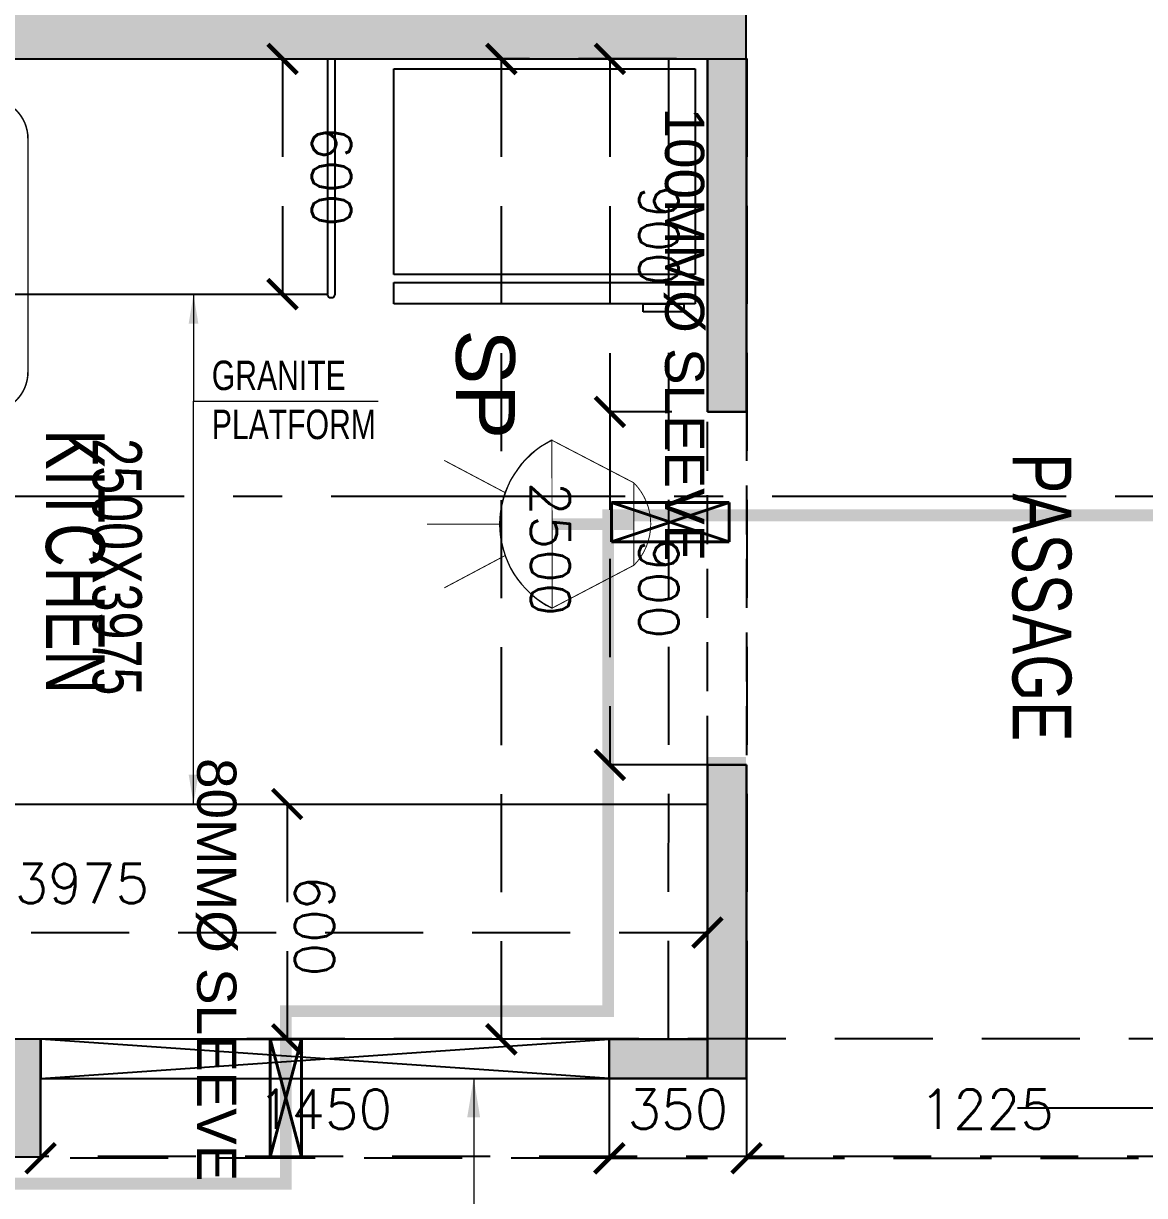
# Model space of a CAD drawing. Header units: millimetres. Extents: x -414464 to 1686, y -90036 to 108605.
# Drawn here: x -110410 to -107550, y -78533 to -75544 of the extents above; entities that cross this region are included whole.
import ezdxf

# ---------------------------------------------------------------- set-up
doc = ezdxf.new("R2010")
doc.units = ezdxf.units.MM
doc.header["$LTSCALE"] = 1000
doc.header["$MEASUREMENT"] = 0
for name, pattern in [('$1$AUDIT_D_120904163729-0', [0]), ('$36$HIDDEN', [0.375, 0.25, -0.125]), ('3BHK-A$1$AUDIT_D_120904163729-0', [0]), ('3BHK-A$1$HIDDEN', [0.375, 0.25, -0.125]), ('AUDIT_D_120904163729-0', [0]), ('T8(T9 IS SIMILAR) - DIMENSION & TEXTING$1$( Hidden )', [0.375, 0.25, -0.125]), ('T8(T9 IS SIMILAR) - DIMENSION & TEXTING$1$1', [0]), ('T8(T9 IS SIMILAR) - DIMENSION & TEXTING$1$AUDIT_D_120904163729-0', [0]), ('T8(T9 IS SIMILAR) - DIMENSION & TEXTING$1$CENTER2', [1.125, 0.75, -0.125, 0.125, -0.125]), ('T8(T9 IS SIMILAR) - DIMENSION & TEXTING$1$HIDDEN', [0.375, 0.25, -0.125]), ('T8(T9 IS SIMILAR)$1$$0$HIDDEN', [0.375, 0.25, -0.125]), ('T8_REFUGE COLUMNS$1$CENTER2', [1.125, 0.75, -0.125, 0.125, -0.125])]:
    doc.linetypes.add(name, pattern=pattern)
doc.layers.get('0').update_dxf_attribs({"linetype": 'AUDIT_D_120904163729-0'})
for name, color, linetype in [('$0$A-HATCH -160', 251, '$1$AUDIT_D_120904163729-0'), ('$21$A-DIMENSIONS', 2, '$36$HIDDEN'), ('3BHK-A$1$$0$a-KIT FIX', 251, 'Continuous'), ('3BHK-A$1$A-HATCH -160', 251, '3BHK-A$1$AUDIT_D_120904163729-0'), ('3BHK-A$1$A_win no.', 170, 'Continuous'), ('3BHK-A$1$CUT-OUT', 49, 'Continuous'), ('a-rcc', 3, 'Continuous'), ('T8(T9 IS SIMILAR) - DIMENSION & TEXTING$1$A-DIMENSIONS', 2, 'T8(T9 IS SIMILAR) - DIMENSION & TEXTING$1$HIDDEN'), ('T8(T9 IS SIMILAR) - DIMENSION & TEXTING$1$A-FIRE FIGHTING', 7, 'T8(T9 IS SIMILAR) - DIMENSION & TEXTING$1$AUDIT_D_120904163729-0'), ('T8(T9 IS SIMILAR)$1$$6$a-beam 2', 50, 'Continuous'), ('T8(T9 IS SIMILAR)$1$S-BEAM', 20, 'T8(T9 IS SIMILAR)$1$$0$HIDDEN'), ('T8_REFUGE COLUMNS$1$A-CENTERLINE', 193, 'T8_REFUGE COLUMNS$1$CENTER2'), ('T8_REFUGE COLUMNS$1$A-RCC COLS', 3, 'Continuous'), ('T8_TYPICAL COLUMNS$1$A-RCC COLS', 3, 'Continuous')]:
    doc.layers.add(name, color=color, linetype=linetype)
for name, color, linetype, lineweight in [('3BHK-A$1$$1$A-WALL- 160', 6, 'Continuous', 30), ('T8(T9 IS SIMILAR) - DIMENSION & TEXTING$1$a-Text', 4, 'Continuous', 0), ('T8(T9 IS SIMILAR) - DIMENSION & TEXTING$1$a-TEXT -R SIZE', 4, 'Continuous', 0), ('T8(T9 IS SIMILAR) - DIMENSION & TEXTING$1$R0-18-10-2014-T1-1st Podium Floor Plan$0$Text', 2, 'Continuous', 0), ('T8(T9 IS SIMILAR) - DIMENSION & TEXTING$1$U-IPD-WS-FIRE', 1, 'Continuous', 40), ('T8(T9 IS SIMILAR) - DIMENSION & TEXTING$1$U-IPD-WS-SP', 1, 'Continuous', 5), ('T8(T9 IS SIMILAR) - DIMENSION & TEXTING$1$U-IPD-WS-TEXT', 7, 'Continuous', 0), ('T8(T9 IS SIMILAR)$1$D&W', 8, 'Continuous', 25), ('T8_REFUGE COLUMNS$1$A-COLUMN NO size reduce', 81, 'Continuous', 25)]:
    doc.layers.add(name, color=color, linetype=linetype, lineweight=lineweight)
for name, color, linetype, lineweight, true_color in [('T8(T9 IS SIMILAR) - DIMENSION & TEXTING$1$U-IPD-SP-SLEV-100', 7, 'T8(T9 IS SIMILAR) - DIMENSION & TEXTING$1$CENTER2', 40, 0xdc3709), ('T8(T9 IS SIMILAR) - DIMENSION & TEXTING$1$U-IPD-SP-SLEV-80', 7, 'T8(T9 IS SIMILAR) - DIMENSION & TEXTING$1$1', 40, 0x10d54b), ('T8_REFUGE COLUMNS$1$COL-HATCH', 7, 'Continuous', 25, 0xa3a3a3)]:
    doc.layers.add(name, color=color, linetype=linetype, lineweight=lineweight, true_color=true_color)
doc.styles.add('T8(T9 IS SIMILAR) - DIMENSION & TEXTING$1$arial', font='sanss___.ttf')
doc.styles.add('T8(T9 IS SIMILAR) - DIMENSION & TEXTING$1$ARIAL ARROW', font='swisscl.ttf')
doc.styles.add('T8(T9 IS SIMILAR) - DIMENSION & TEXTING$1$Romans 1', font='romans.shx', dxfattribs={"height": 100})
doc.styles.add('T8(T9 IS SIMILAR) - DIMENSION & TEXTING$1$Tahoma', font='tahoma.ttf')
doc.dimstyles.new('T8(T9 IS SIMILAR) - DIMENSION & TEXTING$1$ALPINE S', dxfattribs={"dimscale": 0, "dimtxt": 100, "dimasz": 75, "dimexe": 0, "dimexo": 0, "dimgap": 75, "dimtad": 1, "dimdec": 0, "dimzin": 0, "dimdsep": 46, "dimtxsty": 'T8(T9 IS SIMILAR) - DIMENSION & TEXTING$1$Romans 1', "dimblk": 'T8(T9 IS SIMILAR) - DIMENSION & TEXTING$1$_ArchTick', "dimcen": 0.09, "dimclrd": 256, "dimclre": 256, "dimclrt": 7, "dimadec": 0, "dimazin": 0, "dimtfac": 1, "dimtdec": 0, "dimtofl": 0, "dimtmove": 1, "dimatfit": 0, "dimldrblk": 'T8(T9 IS SIMILAR) - DIMENSION & TEXTING$1$_Open90', "dimfxl": 1, "dimtolj": 1, "dimtzin": 0, "dimarcsym": 0})
doc.dimstyles.new('T8(T9 IS SIMILAR) - DIMENSION & TEXTING$1$SAMATA STD', dxfattribs={"dimtxt": 100, "dimasz": 50, "dimexe": 50, "dimexo": 50, "dimgap": 10, "dimtad": 0, "dimdec": 0, "dimrnd": 5, "dimzin": 0, "dimdsep": 46, "dimtxsty": 'T8(T9 IS SIMILAR) - DIMENSION & TEXTING$1$Tahoma', "dimblk": 'T8(T9 IS SIMILAR) - DIMENSION & TEXTING$1$_Origin2', "dimcen": -50, "dimdle": 50, "dimclrd": 7, "dimclre": 7, "dimclrt": 7, "dimadec": 0, "dimazin": 0, "dimtfac": 1, "dimtdec": 0, "dimtmove": 1, "dimatfit": 3, "dimfxl": 150, "dimtfill": 1, "dimtolj": 1, "dimtzin": 0, "dimlwd": -1, "dimlwe": -1, "dimarcsym": 0})

# ---------------------------------------------------------------- blocks, each defined once
blk = doc.blocks.new('T8_REFUGE COLUMNS')
at = {"layer": 'T8_REFUGE COLUMNS$1$COL-HATCH', "linetype": 'ByBlock'}
h = blk.add_hatch(color=256, dxfattribs=at)
h.dxf.hatch_style = 1
h.paths.add_polyline_path([(1215612.1, -5719609.9), (1215862.1, -5719609.9), (1215862.1, -5715374.9), (1215612.1, -5715374.9)])
h = blk.add_hatch(color=256, dxfattribs=at)
h.dxf.hatch_style = 1
h.paths.add_polyline_path([(1218362.1, -5719609.9), (1218662.1, -5719609.9), (1218662.1, -5717174.9), (1218362.1, -5717174.9)])
at = {"layer": 'T8_REFUGE COLUMNS$1$A-CENTERLINE'}
for p, q in [((1216977.1, -5728808.5), (1216977.1, -5698299.6)), ((1218537.1, -5714683.2), (1218537.1, -5698573.6))]:
    blk.add_line(p, q, dxfattribs=at)
at = {"layer": 'T8_REFUGE COLUMNS$1$A-COLUMN NO size reduce', "linetype": 'ByBlock', "const_width": 3.9}
blk.add_lwpolyline([(1216065.1, -5717409.9, -1), (1216065.1, -5717206.7), (1216661, -5717206.7, -1), (1216661, -5717409.9)], format="xyb", close=True, dxfattribs=at)
at = {"layer": 'T8_REFUGE COLUMNS$1$A-RCC COLS', "linetype": 'ByBlock'}
for points in [[(1215612.1, -5719609.9), (1215862.1, -5719609.9), (1215862.1, -5715374.9), (1215612.1, -5715374.9)], [(1218362.1, -5719609.9), (1218662.1, -5719609.9), (1218662.1, -5717174.9), (1218362.1, -5717174.9)]]:
    blk.add_lwpolyline(points, close=True, dxfattribs=at)
blk = doc.blocks.new('T8_TYPICAL COLUMNS')
at = {"layer": 'T8_TYPICAL COLUMNS$1$A-RCC COLS', "linetype": 'ByBlock'}
blk.add_blockref('T8_REFUGE COLUMNS', (0, 0), dxfattribs=at)
blk = doc.blocks.new('3BHK-A')
at = {"layer": '3BHK-A$1$A-HATCH -160', "linetype": 'ByBlock'}
h = blk.add_hatch(dxfattribs=at)
h.set_pattern_fill('ZIGZAG', color=256, scale=250)
h.set_pattern_definition([(9e-15, (1e-08, 0), (31.25, 31.25), [31.25, -31.25]), (90, (31.25, 0), (-31.25, 31.25), [31.25, -31.25])])
h.paths.add_polyline_path([(1185182.8, -5714749.5), (1186532.7, -5714749.5), (1186532.7, -5714149.5), (1186632.7, -5714149.5), (1186632.7, -5714749.5), (1188712.7, -5714749.5), (1188712.7, -5714049.5), (1189032.5, -5714049.5), (1189032.5, -5714149.5), (1188812.7, -5714149.5), (1188812.7, -5715449.5), (1189032.5, -5715449.5), (1189032.5, -5715549.5), (1188712.7, -5715549.5), (1188712.7, -5714849.5), (1186632.7, -5714849.5), (1186632.7, -5715664.5), (1186532.7, -5715664.5), (1186532.7, -5714849.5), (1185182.8, -5714849.5)])
h.paths.add_polyline_path([(1185182.8, -5713249.5), (1185782.7, -5713249.5), (1185782.7, -5713149.5), (1185182.8, -5713149.5)])
h.paths.add_polyline_path([(1186532.7, -5710699.5), (1186632.7, -5710699.5), (1186632.7, -5713249.5), (1186532.7, -5713249.5)])
h.paths.add_polyline_path([(1186532.7, -5717399.5), (1186632.7, -5717399.5), (1186632.7, -5716414.5), (1186532.7, -5716414.5)])
h.paths.add_polyline_path([(1194902.2, -5715375), (1194082.3, -5715375), (1194082.3, -5715475), (1194902.2, -5715475)])
h.paths.add_polyline_path([(1195782.2, -5715375), (1196682.2, -5715375), (1196682.2, -5715475), (1195782.2, -5715475)])
h.paths.add_polyline_path([(1194132.5, -5714149.9), (1196532.4, -5714149.9), (1196532.4, -5714049.9), (1194132.5, -5714049.9)])
h.paths.add_polyline_path([(1197432.4, -5711800.2), (1197532.4, -5711800.2), (1197532.4, -5714149.9), (1197432.4, -5714149.9)])
h.paths.add_polyline_path([(1198282.4, -5714149.9), (1198958.7, -5714149.9), (1198958.7, -5714049.9), (1198282.4, -5714049.9)])
h.paths.add_polyline_path([(1196871.9, -5720208.6), (1196082.2, -5720209.7), (1196082.3, -5720109.7), (1196082.2, -5720109.7), (1196182.2, -5720109.7), (1196871.9, -5720108.6)])
h.paths.add_polyline_path([(1193397.2, -5709939.9), (1193882.3, -5709939.6), (1193882.3, -5710040.1), (1193397.3, -5710040.1)])
h.paths.add_polyline_path([(1186632.7, -5708554.7), (1187192.3, -5708554.8), (1187192.3, -5708654.7), (1186632.7, -5708654.7)])
h.paths.add_polyline_path([(1194182.3, -5715724), (1194082.3, -5715724), (1194082.3, -5715474), (1194182.3, -5715474)])
at = {"layer": '3BHK-A$1$$0$a-KIT FIX', "color": 1}
for p, q in [((1194782.3, -5719448.6, 0), (1194782.3, -5715474, 0)), ((1196682.3, -5716423.9, 0), (1196082.2, -5716423.9, 0)), ((1196082.3, -5718598.7, 0), (1196082.2, -5716442.9, 0)), ((1196682.3, -5716442.9, 0), (1196082.2, -5716442.9, 0))]:
    blk.add_line(p, q, dxfattribs=at)
at = {"layer": '3BHK-A$1$$0$a-KIT FIX'}
for p, q in [((1196057.4, -5715505.4, 0), (1196057.4, -5716273.9, 0)), ((1196112.4, -5715505.4, 0), (1196057.4, -5715505.4, 0)), ((1196112.4, -5716273.9, 0), (1196112.4, -5715505.4, 0)), ((1196656.8, -5715505.4, 0), (1196132.3, -5715505.4, 0)), ((1196132.3, -5715505.4, 0), (1196132.3, -5716273.9, 0)), ((1196656.8, -5716273.9, 0), (1196656.8, -5715505.4, 0)), ((1196057.4, -5715534.1, 0), (1196037.7, -5715534.1, 0)), ((1196037.7, -5715534.1, 0), (1196037.7, -5715637.5, 0)), ((1196057.4, -5715637.5, 0), (1196057.4, -5715534.1, 0)), ((1196037.7, -5715637.5, 0), (1196057.4, -5715637.5, 0)), ((1196057.4, -5716273.9, 0), (1196112.4, -5716273.9, 0)), ((1196132.3, -5716273.9, 0), (1196656.8, -5716273.9, 0))]:
    blk.add_line(p, q, dxfattribs=at)
at = {"layer": '3BHK-A$1$$0$a-KIT FIX', "color": 1}
blk.add_arc((1196082.2, -5716433.4, 0), 9.5, 90, 270, dxfattribs=at)
at = {"layer": '3BHK-A$1$$1$A-WALL- 160', "linetype": 'ByBlock'}
for p, q in [((1194882.2, -5715374, 0), (1194082.3, -5715374, 0)), ((1194082.3, -5715474, 0), (1194082.3, -5715374, 0)), ((1194882.2, -5715474, 0), (1194882.2, -5715374, 0)), ((1195782.2, -5715474, 0), (1195782.2, -5715374, 0)), ((1195782.2, -5715374, 0), (1196682.2, -5715374, 0)), ((1194882.2, -5715474, 0), (1194082.3, -5715474, 0)), ((1195782.2, -5715474, 0), (1196682.2, -5715474, 0))]:
    blk.add_line(p, q, dxfattribs=at)
at = {"layer": '3BHK-A$1$$1$A-WALL- 160', "linetype": 'ByBlock', "elevation": 0}
blk.add_lwpolyline([(1194182.3, -5715724), (1194082.3, -5715724), (1194082.3, -5715474), (1194182.3, -5715474)], close=True, dxfattribs=at)
at = {"layer": '3BHK-A$1$A_win no.', "linetype": 'ByBlock', "elevation": 0}
for points in [[(1194082.3, -5715724), (1194182.3, -5715724), (1194182.3, -5717173.5), (1194082.3, -5717173.5)], [(1194082.3, -5717173.5), (1194182.3, -5715724), (1194082.3, -5715724), (1194182.3, -5717173.5)]]:
    blk.add_lwpolyline(points, close=True, dxfattribs=at)
at = {"layer": '3BHK-A$1$CUT-OUT', "linetype": '3BHK-A$1$HIDDEN', "ltscale": 0.5, "elevation": 0}
blk.add_lwpolyline([(1195782.2, -5715474), (1195782.2, -5715374), (1194882.2, -5715374), (1194882.2, -5715474)], close=True, dxfattribs=at)
blk = doc.blocks.new('T8(T9 IS SIMILAR) - DIMENSION & TEXTING$1$_ArchTick')
at = {"color": 0, "linetype": 'ByBlock', "const_width": 0.15}
blk.add_lwpolyline([(-0.5, -0.5), (0.5, 0.5)], dxfattribs=at)
blk = doc.blocks.new('*D1464')
at = {"layer": 'T8(T9 IS SIMILAR) - DIMENSION & TEXTING$1$A-DIMENSIONS', "linetype": 'T8(T9 IS SIMILAR) - DIMENSION & TEXTING$1$HIDDEN', "lineweight": -2, "transparency": 16777216}
for p, q in [((1215862.3, -5715564.3), (1215862.3, -5715722.6)), ((1216762.4, -5715564.3), (1216762.4, -5715722.6))]:
    blk.add_line(p, q, dxfattribs=at)
at = {"layer": 'T8(T9 IS SIMILAR) - DIMENSION & TEXTING$1$A-DIMENSIONS', "lineweight": -2, "transparency": 16777216}
blk.add_line((1215862.3, -5715722.6), (1216762.4, -5715722.6), dxfattribs=at)
at = {"layer": 'T8(T9 IS SIMILAR) - DIMENSION & TEXTING$1$A-DIMENSIONS', "linetype": 'ByBlock', "lineweight": -2, "transparency": 16777216, "xscale": 75, "yscale": 75, "zscale": 75, "rotation": 180}
blk.add_blockref('T8(T9 IS SIMILAR) - DIMENSION & TEXTING$1$_ArchTick', (1215862.3, -5715722.6), dxfattribs=at)
at = {"layer": 'T8(T9 IS SIMILAR) - DIMENSION & TEXTING$1$A-DIMENSIONS', "linetype": 'ByBlock', "lineweight": -2, "transparency": 16777216, "xscale": 75, "yscale": 75, "zscale": 75}
blk.add_blockref('T8(T9 IS SIMILAR) - DIMENSION & TEXTING$1$_ArchTick', (1216762.4, -5715722.6), dxfattribs=at)
at = {"layer": 'T8(T9 IS SIMILAR) - DIMENSION & TEXTING$1$A-DIMENSIONS', "color": 7, "linetype": 'ByBlock', "transparency": 16777216, "insert": (1216312.4, -5715597.6), "char_height": 100, "attachment_point": 5, "style": 'T8(T9 IS SIMILAR) - DIMENSION & TEXTING$1$Romans 1'}
blk.add_mtext('\\A1;900', dxfattribs=at)
blk = doc.blocks.new('T8(T9 IS SIMILAR) - DIMENSION & TEXTING$1$_Open90')
at = {"color": 0, "linetype": 'ByBlock', "lineweight": -2}
for p, q in [((-0.5, 0.5), (0, 0)), ((0, 0), (-1, 0)), ((0, 0), (-0.5, -0.5))]:
    blk.add_line(p, q, dxfattribs=at)
blk = doc.blocks.new('*D1465')
at = {"layer": 'T8(T9 IS SIMILAR) - DIMENSION & TEXTING$1$A-DIMENSIONS', "linetype": 'T8(T9 IS SIMILAR) - DIMENSION & TEXTING$1$HIDDEN', "lineweight": -2, "transparency": 16777216}
for p, q in [((1217662.4, -5715474), (1217662.4, -5715722.6)), ((1216762.4, -5715564.5), (1216762.4, -5715722.6))]:
    blk.add_line(p, q, dxfattribs=at)
at = {"layer": 'T8(T9 IS SIMILAR) - DIMENSION & TEXTING$1$A-DIMENSIONS', "lineweight": -2, "transparency": 16777216}
blk.add_line((1216762.4, -5715722.6), (1217662.4, -5715722.6), dxfattribs=at)
at = {"layer": 'T8(T9 IS SIMILAR) - DIMENSION & TEXTING$1$A-DIMENSIONS', "linetype": 'ByBlock', "lineweight": -2, "transparency": 16777216, "xscale": 75, "yscale": 75, "zscale": 75, "rotation": 180}
blk.add_blockref('T8(T9 IS SIMILAR) - DIMENSION & TEXTING$1$_ArchTick', (1216762.4, -5715722.6), dxfattribs=at)
at = {"layer": 'T8(T9 IS SIMILAR) - DIMENSION & TEXTING$1$A-DIMENSIONS', "linetype": 'ByBlock', "lineweight": -2, "transparency": 16777216, "xscale": 75, "yscale": 75, "zscale": 75}
blk.add_blockref('T8(T9 IS SIMILAR) - DIMENSION & TEXTING$1$_ArchTick', (1217662.4, -5715722.6), dxfattribs=at)
at = {"layer": 'T8(T9 IS SIMILAR) - DIMENSION & TEXTING$1$A-DIMENSIONS', "color": 7, "linetype": 'ByBlock', "transparency": 16777216, "insert": (1217212.4, -5715597.6), "char_height": 100, "attachment_point": 5, "style": 'T8(T9 IS SIMILAR) - DIMENSION & TEXTING$1$Romans 1'}
blk.add_mtext('\\A1;900', dxfattribs=at)
blk = doc.blocks.new('*D1399')
at = {"layer": 'T8(T9 IS SIMILAR) - DIMENSION & TEXTING$1$A-DIMENSIONS', "linetype": 'T8(T9 IS SIMILAR) - DIMENSION & TEXTING$1$HIDDEN', "lineweight": -2, "transparency": 16777216}
for p, q in [((1217925.4, -5715473.9), (1218090.1, -5715473.9)), ((1217924.5, -5719448.6), (1218090.1, -5719448.6))]:
    blk.add_line(p, q, dxfattribs=at)
at = {"layer": 'T8(T9 IS SIMILAR) - DIMENSION & TEXTING$1$A-DIMENSIONS', "lineweight": -2, "transparency": 16777216}
blk.add_line((1218090.1, -5719448.6), (1218090.1, -5715473.9), dxfattribs=at)
at = {"layer": 'T8(T9 IS SIMILAR) - DIMENSION & TEXTING$1$A-DIMENSIONS', "linetype": 'ByBlock', "lineweight": -2, "transparency": 16777216, "xscale": 75, "yscale": 75, "zscale": 75}
for p, rotation in [((1218090.1, -5715473.9), 90), ((1218090.1, -5719448.6), 270)]:
    blk.add_blockref('T8(T9 IS SIMILAR) - DIMENSION & TEXTING$1$_ArchTick', p, dxfattribs=dict(at, rotation=rotation))
at = {"layer": 'T8(T9 IS SIMILAR) - DIMENSION & TEXTING$1$A-DIMENSIONS', "color": 7, "linetype": 'ByBlock', "transparency": 16777216, "insert": (1217965.1, -5717069.1), "char_height": 100, "attachment_point": 5, "rotation": 90, "style": 'T8(T9 IS SIMILAR) - DIMENSION & TEXTING$1$Romans 1'}
blk.add_mtext('\\A1;3975', dxfattribs=at)
blk = doc.blocks.new('*D1400')
at = {"layer": 'T8(T9 IS SIMILAR) - DIMENSION & TEXTING$1$A-DIMENSIONS', "linetype": 'T8(T9 IS SIMILAR) - DIMENSION & TEXTING$1$HIDDEN', "lineweight": -2, "transparency": 16777216}
for p, q in [((1215862.3, -5716642.6), (1215862.3, -5716557.4)), ((1216462.1, -5716642.4), (1216462.1, -5716557.4))]:
    blk.add_line(p, q, dxfattribs=at)
at = {"layer": 'T8(T9 IS SIMILAR) - DIMENSION & TEXTING$1$A-DIMENSIONS', "lineweight": -2, "transparency": 16777216}
blk.add_line((1215862.3, -5716557.4), (1216462.1, -5716557.4), dxfattribs=at)
at = {"layer": 'T8(T9 IS SIMILAR) - DIMENSION & TEXTING$1$A-DIMENSIONS', "linetype": 'ByBlock', "lineweight": -2, "transparency": 16777216, "xscale": 75, "yscale": 75, "zscale": 75, "rotation": 180}
blk.add_blockref('T8(T9 IS SIMILAR) - DIMENSION & TEXTING$1$_ArchTick', (1215862.3, -5716557.4), dxfattribs=at)
at = {"layer": 'T8(T9 IS SIMILAR) - DIMENSION & TEXTING$1$A-DIMENSIONS', "linetype": 'ByBlock', "lineweight": -2, "transparency": 16777216, "xscale": 75, "yscale": 75, "zscale": 75}
blk.add_blockref('T8(T9 IS SIMILAR) - DIMENSION & TEXTING$1$_ArchTick', (1216462.1, -5716557.4), dxfattribs=at)
at = {"layer": 'T8(T9 IS SIMILAR) - DIMENSION & TEXTING$1$A-DIMENSIONS', "color": 7, "linetype": 'ByBlock', "transparency": 16777216, "insert": (1216162.2, -5716432.4), "char_height": 100, "attachment_point": 5, "style": 'T8(T9 IS SIMILAR) - DIMENSION & TEXTING$1$Romans 1'}
blk.add_mtext('\\A1;600', dxfattribs=at)
blk = doc.blocks.new('*D1392')
at = {"layer": 'T8(T9 IS SIMILAR) - DIMENSION & TEXTING$1$A-DIMENSIONS', "linetype": 'T8(T9 IS SIMILAR) - DIMENSION & TEXTING$1$HIDDEN', "lineweight": -2, "transparency": 16777216}
for p, q in [((1215862.3, -5715552.9), (1215862.3, -5715999.4)), ((1218362.3, -5715553), (1218362.3, -5715999.4))]:
    blk.add_line(p, q, dxfattribs=at)
at = {"layer": 'T8(T9 IS SIMILAR) - DIMENSION & TEXTING$1$A-DIMENSIONS', "lineweight": -2, "transparency": 16777216}
blk.add_line((1215862.3, -5715999.4), (1218362.3, -5715999.4), dxfattribs=at)
at = {"layer": 'T8(T9 IS SIMILAR) - DIMENSION & TEXTING$1$A-DIMENSIONS', "linetype": 'ByBlock', "lineweight": -2, "transparency": 16777216, "xscale": 75, "yscale": 75, "zscale": 75, "rotation": 180}
blk.add_blockref('T8(T9 IS SIMILAR) - DIMENSION & TEXTING$1$_ArchTick', (1215862.3, -5715999.4), dxfattribs=at)
at = {"layer": 'T8(T9 IS SIMILAR) - DIMENSION & TEXTING$1$A-DIMENSIONS', "linetype": 'ByBlock', "lineweight": -2, "transparency": 16777216, "xscale": 75, "yscale": 75, "zscale": 75}
blk.add_blockref('T8(T9 IS SIMILAR) - DIMENSION & TEXTING$1$_ArchTick', (1218362.3, -5715999.4), dxfattribs=at)
at = {"layer": 'T8(T9 IS SIMILAR) - DIMENSION & TEXTING$1$A-DIMENSIONS', "color": 7, "linetype": 'ByBlock', "transparency": 16777216, "insert": (1217112.3, -5715874.4), "char_height": 100, "attachment_point": 5, "style": 'T8(T9 IS SIMILAR) - DIMENSION & TEXTING$1$Romans 1'}
blk.add_mtext('\\A1;2500', dxfattribs=at)
blk = doc.blocks.new('T8(T9 IS SIMILAR) - DIMENSION & TEXTING$1$SIDE SPRINKLER')
at = {"layer": 'T8(T9 IS SIMILAR) - DIMENSION & TEXTING$1$U-IPD-WS-SP', "const_width": 3, "elevation": 0}
for points in [[(-6847.2, -87791.6), (-7102.7, -87925.5)], [(-6700.4, -87955.9), (-6510.2, -87854.9)], [(-6683.5, -88053.8), (-6456.1, -88053.8)], [(-6700.2, -88152.7), (-6509.9, -88253.3)], [(-6847.2, -88315.9), (-7102.7, -88183.1)]]:
    blk.add_lwpolyline(points, dxfattribs=at)
for points in [[(-6847.2, -87791.6, 0.000405), (-6846.7, -88316.2, 0.623274), (-6846.7, -87792.3, 0.617961)], [(-7102.7, -87925.2, 0.001274), (-7102.7, -88183.1, -0.409371), (-7102.7, -87925.2, -0.617961)]]:
    blk.add_lwpolyline(points, format="xyb", dxfattribs=at)
at = {"layer": 'T8(T9 IS SIMILAR) - DIMENSION & TEXTING$1$U-IPD-WS-SP'}
for centre, start, end in [((-6975.2, -88053.8), 296.0387, 63.9613), ((-6975.2, -88053.8), 0, 63.9613), ((-6975.2, -88054.2), 296.1316, 0.0929)]:
    blk.add_arc(centre, 291.8, start, end, dxfattribs=at)
blk = doc.blocks.new('T8(T9 IS SIMILAR) - DIMENSION & TEXTING$1$A$C7A147FD6')
at = {"layer": 'T8(T9 IS SIMILAR) - DIMENSION & TEXTING$1$U-IPD-SP-SLEV-100', "ltscale": 0.5, "elevation": -0.6}
blk.add_lwpolyline([(9641.1, -44.3), (9641.1, -344.3), (9541.1, -344.3), (9541.1, -44.3), (9641.1, -44.3), (9541.1, -344.3), (9641.1, -344.3), (9541.1, -44.3)], dxfattribs=at)
at = {"layer": 'T8(T9 IS SIMILAR) - DIMENSION & TEXTING$1$U-IPD-SP-SLEV-80', "elevation": -0.6}
blk.add_lwpolyline([(10909.5, -1135.2), (11209.5, -1135.2), (11209.5, -1215.2), (10909.5, -1215.2), (10909.5, -1135.2), (11209.5, -1215.2), (11209.5, -1135.2), (10909.5, -1215.2)], dxfattribs=at)
at = {"layer": 'T8(T9 IS SIMILAR) - DIMENSION & TEXTING$1$U-IPD-WS-FIRE', "color": 241, "linetype": 'T8(T9 IS SIMILAR) - DIMENSION & TEXTING$1$( Hidden )', "ltscale": 2, "const_width": 30, "elevation": -0.6}
blk.add_lwpolyline([(15392.2, 3510.8), (15222.1, 3510.8), (15222.1, -1346.4), (14768.2, -1346.4), (14768.2, -2147.3), (11278, -2147.3), (11278, -1175.2), (10838.4, -1175.2), (10838.4, -353), (9573.9, -353), (9573.9, 86.8), (9573.9, 1112.5), (-6794.4, 1112.5)], dxfattribs=at)
at = {"layer": 'T8(T9 IS SIMILAR) - DIMENSION & TEXTING$1$U-IPD-WS-FIRE', "linetype": 'T8(T9 IS SIMILAR) - DIMENSION & TEXTING$1$( Hidden )', "ltscale": 2, "const_width": 30, "elevation": -0.6}
blk.add_lwpolyline([(9596.2, -287.2), (9596.4, -496)], dxfattribs=at)
at = {"layer": 'T8(T9 IS SIMILAR) - DIMENSION & TEXTING$1$U-IPD-WS-FIRE', "xscale": 0.8162240268536692, "yscale": 0.8162240268536692, "zscale": 0.8162240268536692, "rotation": 269.9999999999999}
blk.add_blockref('T8(T9 IS SIMILAR) - DIMENSION & TEXTING$1$SIDE SPRINKLER', (81468.1, -6084.8, -0.6), dxfattribs=at)
at = {"layer": 'T8(T9 IS SIMILAR) - DIMENSION & TEXTING$1$U-IPD-WS-TEXT', "style": 'T8(T9 IS SIMILAR) - DIMENSION & TEXTING$1$arial'}
for s, width, insert, char_height, attachment_point, rotation in [('100MM%%C SLEEVE', 1876.047, (8534, -107.9, -1.6), 100, 1, 359.9999), ('SP', 0.382, (9379.3, -590.8, -1.3), 150, 3, 359.9975), ('80MM%%C SLEEVE', 1876.047, (10192.8, -1301.1, -1.1), 100, 1, 359.9999)]:
    blk.add_mtext_dynamic_manual_height_columns(s, width=width, gutter_width=0.75, heights=[0], dxfattribs=dict(at, insert=insert, char_height=char_height, attachment_point=attachment_point, rotation=rotation))
blk = doc.blocks.new('*D1344')
at = {"layer": 'T8(T9 IS SIMILAR) - DIMENSION & TEXTING$1$A-DIMENSIONS', "linetype": 'T8(T9 IS SIMILAR) - DIMENSION & TEXTING$1$HIDDEN', "lineweight": -2, "transparency": 16777216}
for p, q in [((1218462.3, -5715374), (1218665.6, -5715374)), ((1218462.3, -5715724), (1218665.6, -5715724))]:
    blk.add_line(p, q, dxfattribs=at)
at = {"layer": 'T8(T9 IS SIMILAR) - DIMENSION & TEXTING$1$A-DIMENSIONS', "lineweight": -2, "transparency": 16777216}
blk.add_line((1218665.6, -5715724), (1218665.6, -5715374), dxfattribs=at)
at = {"layer": 'T8(T9 IS SIMILAR) - DIMENSION & TEXTING$1$A-DIMENSIONS', "linetype": 'ByBlock', "lineweight": -2, "transparency": 16777216, "xscale": 75, "yscale": 75, "zscale": 75}
for p, rotation in [((1218665.6, -5715374), 90), ((1218665.6, -5715724), 270)]:
    blk.add_blockref('T8(T9 IS SIMILAR) - DIMENSION & TEXTING$1$_ArchTick', p, dxfattribs=dict(at, rotation=rotation))
at = {"layer": 'T8(T9 IS SIMILAR) - DIMENSION & TEXTING$1$A-DIMENSIONS', "color": 7, "linetype": 'ByBlock', "transparency": 16777216, "insert": (1218540.6, -5715549), "char_height": 100, "attachment_point": 5, "rotation": 90, "style": 'T8(T9 IS SIMILAR) - DIMENSION & TEXTING$1$Romans 1'}
blk.add_mtext('\\A1;350', dxfattribs=at)
blk = doc.blocks.new('*D1334')
at = {"layer": 'T8(T9 IS SIMILAR) - DIMENSION & TEXTING$1$A-DIMENSIONS', "linetype": 'T8(T9 IS SIMILAR) - DIMENSION & TEXTING$1$HIDDEN', "lineweight": -2, "transparency": 16777216}
for p, q in [((1217762.3, -5716678), (1217762.3, -5716545.5)), ((1218362.3, -5716678), (1218362.3, -5716545.5))]:
    blk.add_line(p, q, dxfattribs=at)
at = {"layer": 'T8(T9 IS SIMILAR) - DIMENSION & TEXTING$1$A-DIMENSIONS', "lineweight": -2, "transparency": 16777216}
blk.add_line((1217762.3, -5716545.5), (1218362.3, -5716545.5), dxfattribs=at)
at = {"layer": 'T8(T9 IS SIMILAR) - DIMENSION & TEXTING$1$A-DIMENSIONS', "linetype": 'ByBlock', "lineweight": -2, "transparency": 16777216, "xscale": 75, "yscale": 75, "zscale": 75, "rotation": 180}
blk.add_blockref('T8(T9 IS SIMILAR) - DIMENSION & TEXTING$1$_ArchTick', (1217762.3, -5716545.5), dxfattribs=at)
at = {"layer": 'T8(T9 IS SIMILAR) - DIMENSION & TEXTING$1$A-DIMENSIONS', "linetype": 'ByBlock', "lineweight": -2, "transparency": 16777216, "xscale": 75, "yscale": 75, "zscale": 75}
blk.add_blockref('T8(T9 IS SIMILAR) - DIMENSION & TEXTING$1$_ArchTick', (1218362.3, -5716545.5), dxfattribs=at)
at = {"layer": 'T8(T9 IS SIMILAR) - DIMENSION & TEXTING$1$A-DIMENSIONS', "color": 7, "linetype": 'ByBlock', "transparency": 16777216, "insert": (1218073.4, -5716475.8), "char_height": 100, "attachment_point": 5, "style": 'T8(T9 IS SIMILAR) - DIMENSION & TEXTING$1$Romans 1'}
blk.add_mtext('\\A1;600', dxfattribs=at)
blk = doc.blocks.new('*D1285')
at = {"layer": 'T8(T9 IS SIMILAR) - DIMENSION & TEXTING$1$A-DIMENSIONS', "linetype": 'T8(T9 IS SIMILAR) - DIMENSION & TEXTING$1$HIDDEN', "lineweight": -2, "transparency": 16777216}
for p, q in [((1218462.3, -5715724), (1218665.6, -5715724)), ((1218462.4, -5717174.5), (1218665.6, -5717174.5))]:
    blk.add_line(p, q, dxfattribs=at)
at = {"layer": 'T8(T9 IS SIMILAR) - DIMENSION & TEXTING$1$A-DIMENSIONS', "lineweight": -2, "transparency": 16777216}
blk.add_line((1218665.6, -5715724), (1218665.6, -5717174.5), dxfattribs=at)
at = {"layer": 'T8(T9 IS SIMILAR) - DIMENSION & TEXTING$1$A-DIMENSIONS', "linetype": 'ByBlock', "lineweight": -2, "transparency": 16777216, "xscale": 75, "yscale": 75, "zscale": 75}
for p, rotation in [((1218665.6, -5715724), 90), ((1218665.6, -5717174.5), 270)]:
    blk.add_blockref('T8(T9 IS SIMILAR) - DIMENSION & TEXTING$1$_ArchTick', p, dxfattribs=dict(at, rotation=rotation))
at = {"layer": 'T8(T9 IS SIMILAR) - DIMENSION & TEXTING$1$A-DIMENSIONS', "color": 7, "linetype": 'ByBlock', "transparency": 16777216, "insert": (1218540.6, -5716449.2), "char_height": 100, "attachment_point": 5, "rotation": 90, "style": 'T8(T9 IS SIMILAR) - DIMENSION & TEXTING$1$Romans 1'}
blk.add_mtext('\\A1;1450', dxfattribs=at)
blk = doc.blocks.new('*D1286')
at = {"layer": 'T8(T9 IS SIMILAR) - DIMENSION & TEXTING$1$A-DIMENSIONS', "linetype": 'T8(T9 IS SIMILAR) - DIMENSION & TEXTING$1$HIDDEN', "lineweight": -2, "transparency": 16777216}
for p, q in [((1218462.3, -5714148.9), (1218665.6, -5714148.9)), ((1218462.3, -5715374), (1218665.6, -5715374))]:
    blk.add_line(p, q, dxfattribs=at)
at = {"layer": 'T8(T9 IS SIMILAR) - DIMENSION & TEXTING$1$A-DIMENSIONS', "lineweight": -2, "transparency": 16777216}
blk.add_line((1218665.6, -5715374), (1218665.6, -5714148.9), dxfattribs=at)
at = {"layer": 'T8(T9 IS SIMILAR) - DIMENSION & TEXTING$1$A-DIMENSIONS', "linetype": 'ByBlock', "lineweight": -2, "transparency": 16777216, "xscale": 75, "yscale": 75, "zscale": 75}
for p, rotation in [((1218665.6, -5714148.9), 90), ((1218665.6, -5715374), 270)]:
    blk.add_blockref('T8(T9 IS SIMILAR) - DIMENSION & TEXTING$1$_ArchTick', p, dxfattribs=dict(at, rotation=rotation))
at = {"layer": 'T8(T9 IS SIMILAR) - DIMENSION & TEXTING$1$A-DIMENSIONS', "color": 7, "linetype": 'ByBlock', "transparency": 16777216, "insert": (1218540.6, -5714761.4), "char_height": 100, "attachment_point": 5, "rotation": 90, "style": 'T8(T9 IS SIMILAR) - DIMENSION & TEXTING$1$Romans 1'}
blk.add_mtext('\\A1;1225', dxfattribs=at)
blk = doc.blocks.new('T8(T9 IS SIMILAR) - DIMENSION & TEXTING$1$_Origin2')
at = {"color": 0, "linetype": 'ByBlock', "lineweight": -2}
blk.add_line((-0.5, 0), (-1, 0), dxfattribs=at)
for radius in [0.5, 0.25]:
    blk.add_circle((0, 0), radius, dxfattribs=at)
blk = doc.blocks.new('T8(T9 IS SIMILAR) - DIMENSION & TEXTING')
at = {"layer": 'T8(T9 IS SIMILAR) - DIMENSION & TEXTING$1$A-FIRE FIGHTING', "linetype": 'ByBlock'}
blk.add_blockref('T8(T9 IS SIMILAR) - DIMENSION & TEXTING$1$A$C7A147FD6', (1207452.3, -5715374), dxfattribs=at)
at = {"layer": 'T8(T9 IS SIMILAR) - DIMENSION & TEXTING$1$a-Text', "style": 'T8(T9 IS SIMILAR) - DIMENSION & TEXTING$1$ARIAL ARROW'}
for s, p in [('PASSAGE', (1216867.5, -5714695.7)), ('KITCHEN', (1216807, -5717160.8))]:
    blk.add_text(s, height=150, dxfattribs=at).set_placement(p)
at = {"layer": 'T8(T9 IS SIMILAR) - DIMENSION & TEXTING$1$a-TEXT -R SIZE', "color": 2, "style": 'T8(T9 IS SIMILAR) - DIMENSION & TEXTING$1$ARIAL ARROW'}
blk.add_text('2500X3975', height=125, dxfattribs=at).set_placement((1216829.6, -5717041.3))
at = {"layer": 'T8(T9 IS SIMILAR) - DIMENSION & TEXTING$1$R0-18-10-2014-T1-1st Podium Floor Plan$0$Text', "insert": (1216832.8, -5716737.8, 1.1), "char_height": 75, "width": 587.053, "attachment_point": 7, "rotation": 90, "style": 'T8(T9 IS SIMILAR) - DIMENSION & TEXTING$1$ARIAL ARROW'}
blk.add_mtext('GRANITE PLATFORM', dxfattribs=at)
at = {"layer": 'T8(T9 IS SIMILAR) - DIMENSION & TEXTING$1$A-DIMENSIONS', "linetype": 'ByBlock'}
for base, p1, p2, picture, middle in [((1218665.6, -5714148.9), (1218462.3, -5715374), (1218462.3, -5714148.9), '*D1286', (1218540.6, -5714761.4)), ((1218665.6045, -5717174.4621), (1218462.3346, -5715723.976), (1218462.3664, -5717174.4621, 0.4896), '*D1285', (1218540.6045, -5716449.2191))]:
    dim = blk.add_linear_dim(base=base, p1=p1, p2=p2, angle=90, dimstyle='T8(T9 IS SIMILAR) - DIMENSION & TEXTING$1$ALPINE S', override={"dimscale": 1, "dimfxl": 5, "dimarcsym": 1}, dxfattribs=at)
    dim.commit()
    dim.dimension.update_dxf_attribs({"geometry": picture, "text_midpoint": middle})
for base, p1, p2, angle, picture, middle in [((1218665.6, -5715374), (1218462.3, -5715724, 0.5), (1218462.3, -5715374, 0.5), 90, '*D1344', (1218665.6, -5715549)), ((1218090.1, -5715473.9), (1217924.5, -5719448.6), (1217925.4, -5715473.9), 270, '*D1399', (1218090.1, -5717069.1))]:
    dim = blk.add_linear_dim(base=base, p1=p1, p2=p2, angle=angle, dimstyle='T8(T9 IS SIMILAR) - DIMENSION & TEXTING$1$ALPINE S', override={"dimscale": 1, "dimfxl": 5, "dimarcsym": 1}, dxfattribs=at)
    dim.commit()
    dim.dimension.update_dxf_attribs({"geometry": picture, "text_midpoint": middle, "dimtype": 128})
for base, p1, p2, picture, middle in [((1217662.4, -5715722.6), (1216762.4, -5715564.5), (1217662.4, -5715474, 0.5), '*D1465', (1217212.4, -5715597.6)), ((1216762.4, -5715722.6), (1215862.3, -5715564.3, 0.6), (1216762.4, -5715564.3, 0.5), '*D1464', (1216312.4, -5715597.6)), ((1218362.3, -5715999.4), (1215862.3, -5715552.9), (1218362.3, -5715553), '*D1392', (1217112.3, -5715874.4)), ((1216462.1, -5716557.4), (1215862.3, -5716642.6), (1216462.1, -5716642.4, 0.5), '*D1400', (1216162.2, -5716432.4))]:
    dim = blk.add_linear_dim(base=base, p1=p1, p2=p2, dimstyle='T8(T9 IS SIMILAR) - DIMENSION & TEXTING$1$ALPINE S', override={"dimscale": 1, "dimfxl": 5, "dimarcsym": 1}, dxfattribs=at)
    dim.commit()
    dim.dimension.update_dxf_attribs({"geometry": picture, "text_midpoint": middle})
dim = blk.add_linear_dim(base=(1218362.3, -5716545.5), p1=(1217762.3, -5716678, 0.7), p2=(1218362.3, -5716678), dimstyle='T8(T9 IS SIMILAR) - DIMENSION & TEXTING$1$ALPINE S', override={"dimscale": 1, "dimfxl": 5, "dimarcsym": 1}, dxfattribs=at)
dim.commit()
dim.dimension.update_dxf_attribs({"geometry": '*D1334', "text_midpoint": (1218073.4, -5716600.8), "dimtype": 128})
at = {"layer": 'T8(T9 IS SIMILAR) - DIMENSION & TEXTING$1$R0-18-10-2014-T1-1st Podium Floor Plan$0$Text'}
for points, override in [([(1218461.2, -5716069.9, 0.1), (1218805.1, -5716069.9, 0.1), (1218901.8, -5716069.9, 0.1)], {"dimasz": 100, "dimclrd": 2, "dimfxlon": 1, "dimarcsym": 1}), ([(1217762.3, -5716784.4, 0.5), (1216735.4, -5716784.4, 0.5), (1216735.4, -5716313.4, 0.5)], {"dimasz": 75, "dimclrd": 2, "dimfxlon": 1, "dimarcsym": 1}), ([(1216462.4, -5716784.4, 0.5), (1216735.4, -5716784.4, 0.5), (1216735.3, -5716330.2, 0.5)], {"dimasz": 75, "dimclrd": 2, "dimfxlon": 1, "dimarcsym": 1})]:
    blk.add_leader(points, dimstyle='T8(T9 IS SIMILAR) - DIMENSION & TEXTING$1$SAMATA STD', override=override, dxfattribs=at)
blk = doc.blocks.new('T8(T9 IS SIMILAR)')
at = {"layer": 'T8(T9 IS SIMILAR)$1$D&W', "linetype": 'ByBlock'}
blk.add_blockref('T8_TYPICAL COLUMNS', (0, 0), dxfattribs=at)
at = {"layer": 'T8(T9 IS SIMILAR)$1$D&W', "linetype": 'ByBlock', "xscale": -1}
blk.add_blockref('3BHK-A', (2412544.6, 0, 0.5), dxfattribs=at)
at = {"layer": 'T8(T9 IS SIMILAR)$1$$6$a-beam 2', "linetype": 'ByBlock'}
blk.add_blockref('T8(T9 IS SIMILAR) - DIMENSION & TEXTING', (0, 0), dxfattribs=at)
at = {"layer": 'T8(T9 IS SIMILAR)$1$S-BEAM'}
for p, q in [((1218361.4, -5714148.8, -0.5), (1218361.5, -5717169.2, -0.5)), ((1218661.5, -5714153.1, -0.5), (1218661.5, -5717173.5, -0.5)), ((1215861.5, -5715373.4, -0.5), (1218361.5, -5715373.5, -0.5)), ((1215861.5, -5715573.4, -0.5), (1218361.5, -5715573.5, -0.5))]:
    blk.add_line(p, q, dxfattribs=at)
blk = doc.blocks.new('A$C48506478')
at = {"layer": '$21$A-DIMENSIONS', "linetype": 'ByBlock'}
blk.add_blockref('T8(T9 IS SIMILAR)', (-1195542.6, 5727884.6), dxfattribs=at)
at = {"layer": '$0$A-HATCH -160', "linetype": 'ByBlock'}
blk.add_blockref('T8(T9 IS SIMILAR) - DIMENSION & TEXTING', (-1195542.6, 5727884.6), dxfattribs=at)

msp = doc.modelspace()

# ---------------------------------------------------------------- block references
at = {"layer": 'a-rcc', "linetype": 'ByBlock', "rotation": 270}
msp.add_blockref('A$C48506478', (-121076, -55315.3, 0), dxfattribs=at)

doc.saveas('drawing.dxf')
